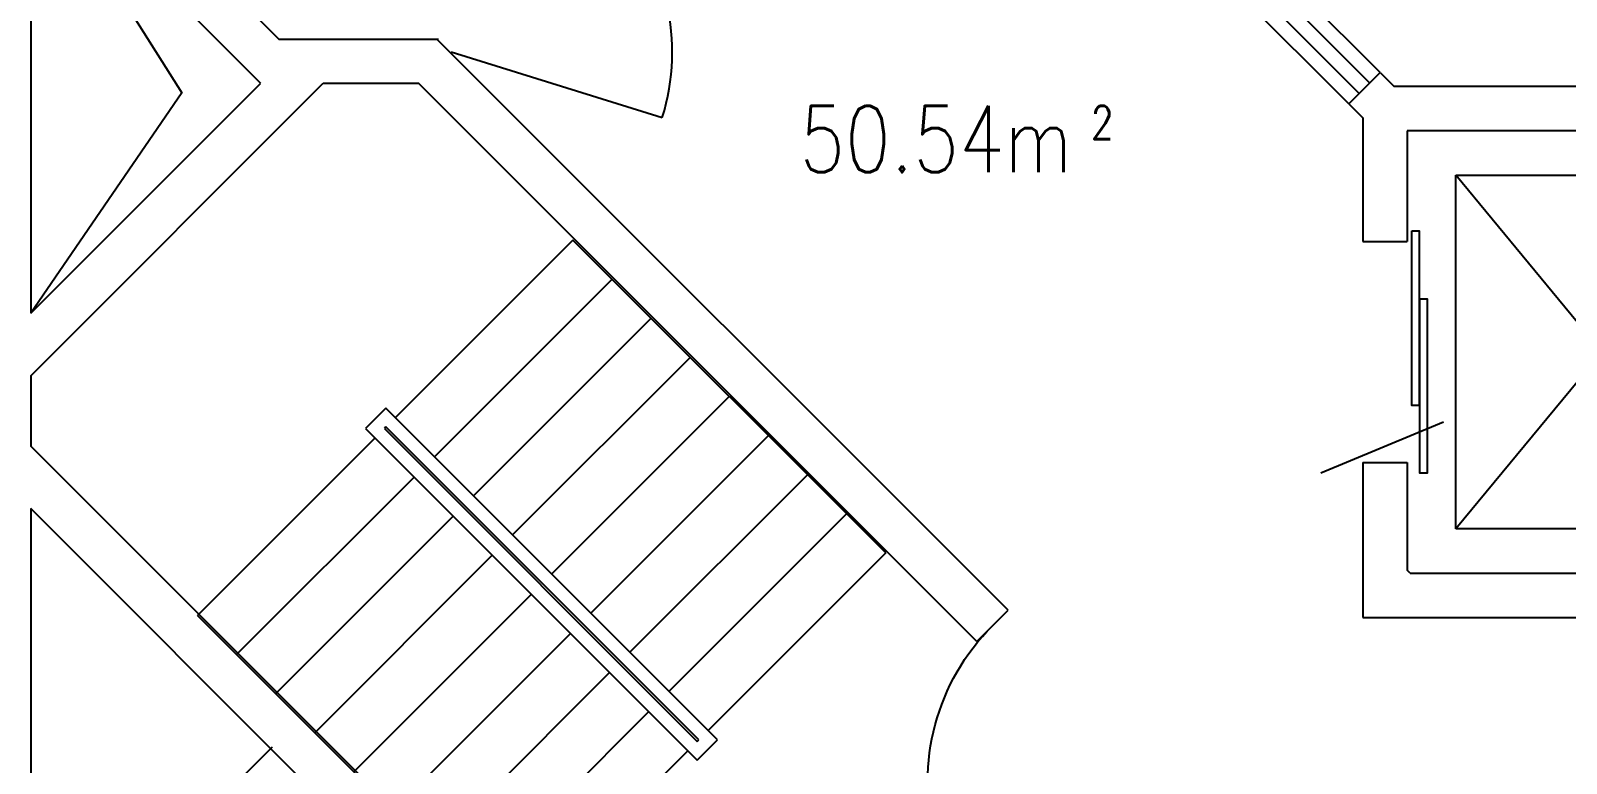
# Model space of a CAD drawing. Header units: millimetres. Extents: x 879 to 37248, y 402 to 36770.
# Drawn here: x 12825 to 19767, y 14473 to 17785 of the extents above; entities that cross this region are included whole.
import ezdxf
from ezdxf.enums import TextEntityAlignment as Align

# ---------------------------------------------------------------- set-up
doc = ezdxf.new("R2010")
doc.units = ezdxf.units.MM
for name, color, linetype in [('PUB_TEXT', 7, 'Continuous'), ('PUB_WINDW', 7, 'Continuous'), ('STAIR', 2, 'Continuous'), ('WALL', 255, 'Continuous'), ('WD', 7, 'Continuous'), ('WINDOW', 2, 'Continuous')]:
    doc.layers.add(name, color=color, linetype=linetype)
doc.styles.add('DIM_FONT', font='SIMPLEX', dxfattribs={"width": 0.8})
doc.styles.add('SIMPLEX', font='SIMPLEX.SHX')

# ---------------------------------------------------------------- blocks, each defined once
blk = doc.blocks.new('_LIFTD')
for points in [[(-0.5476, -0.6024), (-0.5476, -0.7742), (0.2411, -0.7742), (0.2411, -0.6024), (-0.5476, -0.6024)], [(-0.2411, -0.7836), (-0.2411, -0.9554), (0.5476, -0.9554), (0.5476, -0.7836), (-0.2411, -0.7836)]]:
    blk.add_lwpolyline(points)
blk = doc.blocks.new('_DBLK')
blk.add_line((-0.5, 0), (0, -0.866))
blk.add_arc((-0.5, 0), 1, 300, 0)
at = {"style": 'SIMPLEX', "flags": 9}
blk.add_attdef('A', text='', height=1, dxfattribs=at).set_placement((0, 1.5), align=Align.MIDDLE)
blk = doc.blocks.new('_WBLK')
for p, q in [((-0.5, 0.5), (0.5, 0.5)), ((0.5, 0.1667), (-0.5, 0.1667)), ((0.5, -0.1667), (-0.5, -0.1667)), ((-0.5, -0.5), (0.5, -0.5))]:
    blk.add_line(p, q)
at = {"style": 'SIMPLEX', "flags": 9}
blk.add_attdef('A', text='', height=1, dxfattribs=at).set_placement((0, 1.5), align=Align.MIDDLE)
blk = doc.blocks.new('1T4F52深新月')
at = {"layer": 'STAIR'}
for p, q in [((3561.7, -16384.5), (2241.7, -14784.5)), ((3561.7, -14784.5), (2241.7, -16384.5)), ((2241.7, -14784.5), (3561.7, -14784.5)), ((2241.7, -16384.5), (2241.7, -14784.5)), ((-1749.8, -15078.3), (-2552.4, -15880.9)), ((-335.6, -16492.5), (-1749.8, -15078.3)), ((-1573, -15255.1), (-2375.6, -16057.7)), ((-1396.3, -15431.9), (-2198.8, -16234.4)), ((-1219.5, -15608.7), (-2022.1, -16411.2)), ((-1042.7, -15785.4), (-1845.3, -16588)), ((-2594.8, -15838.5), (-2686.7, -15930.4)), ((-1095.7, -17337.5), (-2594.8, -15838.5)), ((-2686.7, -15930.4), (-1187.7, -17429.5)), ((-2594.8, -15923.3), (-2601.9, -15930.4)), ((-2601.9, -15930.4), (-1187.7, -17344.6)), ((-1180.6, -17337.5), (-2594.8, -15923.3)), ((-865.9, -15962.2), (-1668.5, -16764.8)), ((-3446.9, -16775.4), (-2644.3, -15972.8)), ((-3270.1, -16952.2), (-2467.5, -16149.6)), ((-689.2, -16139), (-1491.7, -16941.5)), ((-3093.3, -17128.9), (-2290.8, -16326.4)), ((-512.4, -16315.8), (-1314.9, -17118.3)), ((3561.7, -16384.5), (2241.7, -16384.5)), ((-2916.5, -17305.7), (-2114, -16503.1)), ((-335.6, -16492.5), (-1138.2, -17295.1)), ((-2739.8, -17482.5), (-1937.2, -16679.9)), ((-3446.9, -16775.4), (-2032.7, -18189.6)), ((-2563, -17659.3), (-1760.4, -16856.7)), ((-2386.2, -17836), (-1583.6, -17033.5)), ((-2209.4, -18012.8), (-1406.9, -17210.2)), ((-1187.7, -17344.6), (-1180.6, -17337.5)), ((-1187.7, -17429.5), (-1095.7, -17337.5)), ((-2032.7, -18189.6), (-1230.1, -17387))]:
    blk.add_line(p, q, dxfattribs=at)
blk.add_lwpolyline([(-3108.6, -17371.3), (-3984.3, -18247.1)], dxfattribs=at)
at = {"layer": 'WALL'}
for p, q in [((-4200.8, -13330.9), (-4200.8, -15408.9)), ((217.6, -16751.1), (-2364.4, -14169.1)), ((-4200.8, -15691.7), (-2878.2, -14369.1)), ((76.2, -16892.5), (-2447.2, -14369.1)), ((1757.6, -14461.9), (1899, -14320.4)), ((1899, -14320.4), (1963.1, -14384.5)), ((-4200.8, -15408.9), (-3161.8, -14369.9)), ((4221.7, -14384.5), (1963.1, -14384.5)), ((1757.6, -14461.9), (1821.7, -14526)), ((1821.7, -14526), (1821.7, -15084.5)), ((4221.7, -14584.5), (2021.7, -14584.5)), ((2021.7, -14584.5), (2021.7, -15084.5)), ((1821.7, -15084.5), (2021.7, -15084.5)), ((-4200.8, -15691.7), (-4200.8, -16009.7)), ((-1620.9, -18589.6), (-4200.8, -16009.7)), ((1821.7, -16084.5), (1821.7, -16784.5)), ((1821.7, -16084.5), (2021.7, -16084.5)), ((2021.7, -16084.5), (2021.7, -16571.2)), ((-1762.3, -18731), (-4200.8, -16292.5)), ((-4200.8, -16292.5), (-4200.8, -18030.6)), ((2035, -16584.5), (2021.7, -16571.2)), ((2035, -16584.5), (3321.7, -16584.5)), ((76.2, -16892.5), (217.6, -16751.1)), ((1821.7, -16784.5), (3621.7, -16784.5)), ((2235, -16784.5), (2376.6, -16784.5))]:
    blk.add_line(p, q, dxfattribs=at)
for points in [[(-4200.8, -13048), (-3079.7, -14169.1)], [(-4200.8, -13330.9), (-3162.6, -14369.1)], [(-3079.7, -14169.1), (-2356.7, -14169.1)], [(-2878.2, -14369.1), (-2447.2, -14369.1)]]:
    blk.add_lwpolyline(points, dxfattribs=at)
at = {"layer": 'WD'}
for points in [[(-4200.8, -13330.9), (-3517.8, -14412.6), (-4200.8, -15408.9)], [(1631.4, -16130.4), (2185.4, -15900)]]:
    blk.add_lwpolyline(points, dxfattribs=at)
at = {"layer": 'WINDOW'}
for name, p, xscale, yscale, zscale, rotation in [('_WBLK', (1404, -13966.9), 1200, 199.9999999999988, 1200, 135), ('_DBLK', (-1933.6, -13887.8), -1000, -1000, 1000, 222.748123019), ('_LIFTD', (1921.7, -15584.5), -1000, 200, 1000, 90.00000000000024), ('_DBLK', (500.4, -17175.4), -1000, 1000, 1000, 315)]:
    blk.add_blockref(name, p, dxfattribs=dict(at, xscale=xscale, yscale=yscale, zscale=zscale, rotation=rotation))
at = {"layer": 'PUB_TEXT', "style": 'DIM_FONT', "width": 0.8}
blk.add_text('50.54m', height=300, dxfattribs=at).set_placement((509.4, -14621.5), align=Align.MIDDLE_RIGHT)
blk.add_text(' 2', height=150, dxfattribs=at).set_placement((509.4, -14621.5))

msp = doc.modelspace()

# ---------------------------------------------------------------- block references
at = {"layer": 'PUB_WINDW'}
msp.add_blockref('1T4F52深新月', (17026.1, 31916.4), dxfattribs=at)

doc.saveas('drawing.dxf')
